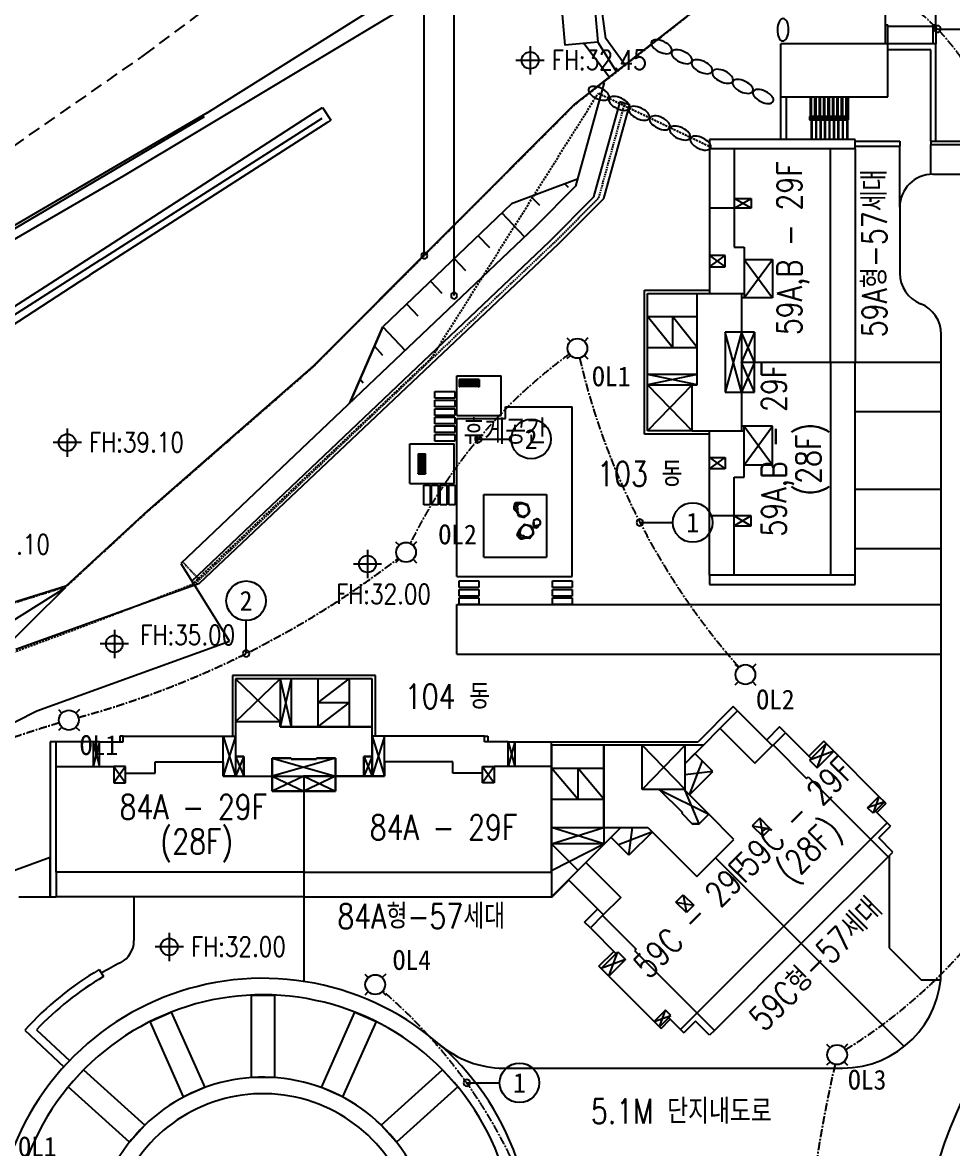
# Model space of a CAD drawing. Header units: millimetres. Extents: x 1145859089 to 1147511753, y -1047484727 to -1047247487.
# Drawn here: x 1146256959 to 1146313392, y -1047353084 to -1047284779 of the extents above; entities that cross this region are included whole.
import ezdxf
from ezdxf.enums import TextEntityAlignment as Align
from ezdxf.xclip import XClip

# ---------------------------------------------------------------- set-up
doc = ezdxf.new("R2010")
doc.units = ezdxf.units.MM
doc.header["$LTSCALE"] = 100
doc.header["$MEASUREMENT"] = 0
doc.header["$XCLIPFRAME"] = 2
for name, pattern in [('CENTERX2', [4, 2.5, -0.5, 0.5, -0.5]), ('단지배치도$0$HID', [2.3, 1.5, -0.8]), ('단지배치도$0$HIDDEN', [9.525, 6.35, -3.175]), ('단지배치도$0$HIDDEN2', [0.1875, 0.125, -0.0625]), ('단지배치도$0$PHANTOM', [2.5, 1.25, -0.25, 0.25, -0.25, 0.25, -0.25])]:
    doc.linetypes.add(name, pattern=pattern)
doc.layers.get('0').update_dxf_attribs({"linetype": 'CONTINUOUS'})
for name, color, linetype in [('01-전등등기구', 2, 'CONTINUOUS'), ('L-지중매입', 3, 'CENTERX2'), ('TEXT', 7, 'CONTINUOUS'), ('TEXT-기호', 2, 'CONTINUOUS'), ('XREF', 135, 'CONTINUOUS'), ('단지배치도$0$S240910', 33, 'CONTINUOUS'), ('단지배치도$0$W240910', 135, 'CONTINUOUS')]:
    doc.layers.add(name, color=color, linetype=linetype)
doc.styles.add('단지배치도$0$WS1', font='romans.shx', dxfattribs={"width": 0.8, "bigfont": 'whgtxt.shx'})
doc.styles.add('돋움체', font='DotumChe.ttf')

# ---------------------------------------------------------------- blocks, each defined once
blk = doc.blocks.new('단지배치도$0$zw$9902')
at = {"layer": '단지배치도$0$W240910', "linetype": '단지배치도$0$PHANTOM'}
for p, q in [((43978, 98986), (21800, 81612)), ((21800, 81612), (5948, 65724)), ((5948, 65724), (738, 61175)), ((738, 61175), (-4115, 56938)), ((-4115, 56938), (-9087, 52353)), ((-9087, 52353), (-12958, 51141))]:
    blk.add_line(p, q, dxfattribs=at)
at = {"layer": '단지배치도$0$W240910', "linetype": '단지배치도$0$HID', "ltscale": 5}
for p, q in [((-4315, 84623), (13350, 97776)), ((-15075, 77120), (-4315, 84623))]:
    blk.add_line(p, q, dxfattribs=at)
at = {"layer": '단지배치도$0$W240910'}
for p, q in [((-514, 81115), (19301, 93556)), ((14476, 70024), (14476, 93396)), ((34455, 91570), (21789, 81645)), ((12664, 72454), (12664, 90410)), ((-5551, 77304), (15324, 89818)), ((23685, 85617), (23095, 90095)), ((40650, 86454), (40650, 87681)), ((21032, 87072), (21198, 85211)), ((23027, 87213), (23190, 85389)), ((43700, 86454), (43700, 87258)), ((40650, 85290), (40650, 86454)), ((40650, 86454), (40800, 86454)), ((40800, 85290), (40800, 86454)), ((43550, 86354), (40800, 86354)), ((43550, 85290), (43550, 86454)), ((43550, 86454), (43700, 86454)), ((43700, 86454), (43700, 85290)), ((23190, 85389), (21198, 85211)), ((23190, 85389), (24330, 83594)), ((24861, 84010), (23685, 85617)), ((19086, 85154), (19086, 83439)), ((23901, 83258), (22353, 85312)), ((40800, 85290, 0), (34300, 85290)), ((34300, 82090, 0), (34300, 85290)), ((43700, 85290), (40800, 85290, 0)), ((40800, 82090, 0), (40800, 85290, 0)), ((43400, 84940), (40800, 84940, 0)), ((43400, 79390), (43400, 84940)), ((43700, 79390), (43700, 85290)), ((19943, 84296), (18228, 84296)), ((23578, 82962), (21845, 76657)), ((34300, 79490, 0), (34300, 82090, 0)), ((34300, 82090, 0), (40800, 82090, 0)), ((34650, 79490, 0), (34650, 82090, 0)), ((36100, 80965, 0), (36100, 82015, 0)), ((36100, 82015, 0), (36150, 82015, 0)), ((36150, 82090, 0), (36150, 80890, 0)), ((36370, 80965, 0), (36370, 82015, 0)), ((36370, 82015, 0), (36420, 82015, 0)), ((36420, 82090, 0), (36420, 80890, 0)), ((36640, 80965, 0), (36640, 82015, 0)), ((36640, 82015, 0), (36690, 82015, 0)), ((36690, 82090, 0), (36690, 80890, 0)), ((36910, 80965, 0), (36910, 82015, 0)), ((36910, 82015, 0), (36960, 82015, 0)), ((36960, 82090, 0), (36960, 80890, 0)), ((37180, 80965, 0), (37180, 82015, 0)), ((37180, 82015, 0), (37230, 82015, 0)), ((37230, 82090, 0), (37230, 80890, 0)), ((37450, 80965, 0), (37450, 82015, 0)), ((37450, 82015, 0), (37500, 82015, 0)), ((37500, 82090, 0), (37500, 80890, 0)), ((37720, 80965, 0), (37720, 82015, 0)), ((37720, 82015, 0), (37770, 82015, 0)), ((37770, 82090, 0), (37770, 80890, 0)), ((37990, 80965, 0), (37990, 82015, 0)), ((37990, 82015, 0), (38040, 82015, 0)), ((38040, 82090, 0), (38040, 80890, 0)), ((38260, 80965, 0), (38260, 82015, 0)), ((38260, 82015, 0), (38310, 82015, 0)), ((38310, 82090, 0), (38310, 80890, 0)), ((38360, 82090, 0), (38360, 80740, 0)), ((38410, 80690, 0), (38410, 82090, 0)), ((21789, 81645), (5942, 65762)), ((6002, 81126), (6489, 81429)), ((6489, 81429), (6991, 80665)), ((22963, 76008), (24548, 81776)), ((23559, 75914), (25140, 81612)), ((24772, 81714), (24531, 81780)), ((-514, 81115), (-33395, 61880)), ((-16195, 71740), (-677, 80888)), ((-6949, 72212), (6464, 80791)), ((-6214, 73228), (6002, 81126)), ((-514, 81115), (-514, 81115)), ((6991, 80665), (6808, 80543)), ((38360, 80890, 0), (36050, 80890, 0)), ((36050, 80890, 0), (36050, 80690, 0)), ((36050, 80690, 0), (38410, 80690, 0)), ((36150, 80965, 0), (36100, 80965, 0)), ((36100, 80840, 0), (38360, 80840, 0)), ((36100, 80740, 0), (36100, 80840, 0)), ((38360, 80740, 0), (36100, 80740, 0)), ((36150, 80810, 0), (36150, 80840, 0)), ((36150, 80810, 0), (38310, 80810, 0)), ((36150, 80810, 0), (36150, 80770, 0)), ((36150, 80740, 0), (36150, 80770, 0)), ((36150, 80770, 0), (38310, 80770, 0)), ((36150, 80690, 0), (36150, 79490, 0)), ((36200, 80615, 0), (36150, 80615, 0)), ((36200, 79565, 0), (36200, 80615, 0)), ((36420, 80965, 0), (36370, 80965, 0)), ((36420, 80810, 0), (36420, 80840, 0)), ((36420, 80740, 0), (36420, 80770, 0)), ((36420, 80690, 0), (36420, 79490, 0)), ((36470, 80615, 0), (36420, 80615, 0)), ((36470, 79565, 0), (36470, 80615, 0)), ((36690, 80965, 0), (36640, 80965, 0)), ((36690, 80810, 0), (36690, 80840, 0)), ((36690, 80740, 0), (36690, 80770, 0)), ((36690, 80690, 0), (36690, 79490, 0)), ((36740, 80615, 0), (36690, 80615, 0)), ((36740, 79565, 0), (36740, 80615, 0)), ((36960, 80965, 0), (36910, 80965, 0)), ((36960, 80810, 0), (36960, 80840, 0)), ((36960, 80740, 0), (36960, 80770, 0)), ((36960, 80690, 0), (36960, 79490, 0)), ((37010, 80615, 0), (36960, 80615, 0)), ((37010, 79565, 0), (37010, 80615, 0)), ((37230, 80965, 0), (37180, 80965, 0)), ((37230, 80810, 0), (37230, 80840, 0)), ((37230, 80740, 0), (37230, 80770, 0)), ((37230, 80690, 0), (37230, 79490, 0)), ((37280, 80615, 0), (37230, 80615, 0)), ((37280, 79565, 0), (37280, 80615, 0)), ((37500, 80965, 0), (37450, 80965, 0)), ((37500, 80810, 0), (37500, 80840, 0)), ((37500, 80740, 0), (37500, 80770, 0)), ((37500, 80690, 0), (37500, 79490, 0)), ((37550, 80615, 0), (37500, 80615, 0)), ((37550, 79565, 0), (37550, 80615, 0)), ((37770, 80965, 0), (37720, 80965, 0)), ((37770, 80810, 0), (37770, 80840, 0)), ((37770, 80740, 0), (37770, 80770, 0)), ((37770, 80690, 0), (37770, 79490, 0)), ((37820, 80615, 0), (37770, 80615, 0)), ((37820, 79565, 0), (37820, 80615, 0)), ((38040, 80965, 0), (37990, 80965, 0)), ((38040, 80810, 0), (38040, 80840, 0)), ((38040, 80740, 0), (38040, 80770, 0)), ((38040, 80690, 0), (38040, 79490, 0)), ((38090, 80615, 0), (38040, 80615, 0)), ((38090, 79565, 0), (38090, 80615, 0)), ((38310, 80965, 0), (38260, 80965, 0)), ((38310, 80740, 0), (38310, 80840, 0)), ((38310, 80690, 0), (38310, 79490, 0)), ((38360, 80615, 0), (38310, 80615, 0)), ((38360, 79565, 0), (38360, 80615, 0)), ((6808, 80543), (-7642, 71256)), ((38810, 79490, 0), (29970, 79490, 0)), ((29970, 79490, 0), (29970, 78920, 0)), ((36150, 79565, 0), (36200, 79565, 0)), ((36420, 79565, 0), (36470, 79565, 0)), ((36690, 79565, 0), (36740, 79565, 0)), ((36960, 79565, 0), (37010, 79565, 0)), ((37230, 79565, 0), (37280, 79565, 0)), ((37500, 79565, 0), (37550, 79565, 0)), ((37770, 79565, 0), (37820, 79565, 0)), ((38040, 79565, 0), (38090, 79565, 0)), ((38310, 79565, 0), (38360, 79565, 0)), ((38807, 79390), (41520, 79390)), ((38810, 78920, 0), (38810, 79490, 0)), ((41520, 79390), (41520, 79091)), ((43400, 79390), (43400, 79190)), ((43400, 79390, 1673713), (51151, 79390, 1673713)), ((38810, 78920, 0), (29970, 78920, 0)), ((29970, 78920, 0), (29970, 72460, 0)), ((31470, 78920, 0), (31470, 75920, 0)), ((37310, 65990, 0), (37310, 78920, 0)), ((38807, 79091), (41520, 79091)), ((38810, 78920, 0), (38810, 65990, 0)), ((41520, 75390, 0), (41520, 79091, 0)), ((43400, 79190, 1673713), (51105, 79190, 1673713)), ((43400, 77390), (43400, 79190, 0)), ((-17338, 70472), (-5551, 77304)), ((43520, 77390, 0), (49040, 77390, 0)), ((21966, 77096), (17949, 75586)), ((21966, 77096), (17949, 75586)), ((21845, 76657), (19394, 74200)), ((21194, 76806), (21394, 76606)), ((19137, 76033), (19660, 75511)), ((20267, 73306), (22963, 76008)), ((20807, 73170), (23559, 75914)), ((31470, 75920, 0), (32500, 75920, 0)), ((31470, 75920, 0), (31470, 75325, 0)), ((31470, 75325, 0), (32500, 75920, 0)), ((32500, 75325, 0), (31470, 75920, 0)), ((32500, 75920, 0), (32500, 75325, 0)), ((17949, 75586), (10152, 68125)), ((17949, 75586), (10152, 68125)), ((32500, 75325, 0), (29970, 75325, 0)), ((31470, 75325, 0), (31470, 72970, 0)), ((41520, 75390, 0), (41520, 71390, 0)), ((18753, 73591), (17377, 75039)), ((19394, 74200), (-2103, 53778)), ((-10046, 70752), (-6220, 73225)), ((-1432, 52692), (20267, 73306)), ((-983, 52572), (20807, 73170)), ((15932, 73656), (16618, 72935)), ((30925, 72460, 0), (29970, 72460, 0)), ((29970, 71770, 0), (30925, 72460, 0)), ((29970, 72460, 0), (30925, 71770, 0)), ((29970, 72460, 0), (29970, 71770, 0)), ((30925, 71770, 0), (30925, 72460, 0)), ((31470, 72970, 0), (32080, 72970, 0)), ((32080, 72970, 0), (32080, 70160, 0)), ((-23116, 61890), (-6954, 72210)), ((14487, 72274), (15170, 71555)), ((29970, 71770, 0), (29970, 70160, 0)), ((29970, 71770, 0), (30925, 71770, 0)), ((32080, 72220, 0), (33790, 72220, 0)), ((32080, 72220, 0), (33790, 69880, 0)), ((32080, 69880, 0), (33790, 72220, 0)), ((33790, 72220, 0), (33790, 69880, 0)), ((-7646, 71253), (-8301, 70832)), ((-23452, 62178), (-10046, 70752)), ((-8301, 70832), (-22912, 61399)), ((13042, 70891), (13723, 70175)), ((26020, 61620, 0), (26020, 70360, 0)), ((26020, 70360, 0), (29970, 70360, 0)), ((26220, 64620, 0), (26220, 70160, 0)), ((26220, 70160, 0), (32080, 70160, 0)), ((29220, 64620, 0), (29220, 70160, 0)), ((31920, 70160, 0), (31920, 61820, 0)), ((33790, 69880, 0), (31920, 69880, 0)), ((32080, 70160, 0), (32080, 69880, 0)), ((11597, 69508), (12275, 68795)), ((26220, 68760, 0), (29220, 68760, 0)), ((27720, 66870, 0), (26220, 68760, 0)), ((27720, 68760, 0), (27720, 66870, 0)), ((29220, 66870, 0), (27720, 68760, 0)), ((10152, 68125), (8142, 63511)), ((8142, 63511), (10152, 68125)), ((10152, 68125), (11503, 66704)), ((32700, 67810, 0), (30930, 67810, 0)), ((30930, 67810, 0), (30930, 64170, 0)), ((31920, 64170, 0), (30930, 67810, 0)), ((31920, 67810, 0), (30930, 64170, 0)), ((32700, 65990, 0), (31920, 67810, 0)), ((32700, 67810, 0), (31920, 65990, 0)), ((32700, 67810, 0), (32700, 65990, 0)), ((44040, 29160, 0), (44040, 67674, 0)), ((9645, 66962), (10139, 66413)), ((26220, 66870, 0), (29220, 66870, 0)), ((5942, 65762), (731, 61215)), ((31920, 65990, 0), (38810, 65990, 0)), ((32700, 65990, 0), (31920, 64170, 0)), ((32700, 64170, 0), (31920, 65990, 0)), ((32700, 64170, 0), (32700, 65990, 0)), ((37310, 65990, 0), (37310, 53060, 0)), ((38807, 65990, 0), (44040, 65990, 0)), ((38810, 53060, 0), (38810, 65990, 0)), ((8768, 64947), (8957, 64737)), ((14640, 62748), (14640, 65148)), ((14640, 65148), (17340, 65148)), ((14781, 64937), (14781, 64488)), ((14781, 64937), (14821, 64937)), ((14821, 64937), (14781, 64937)), ((14781, 64896), (14821, 64896)), ((14821, 64937), (14821, 64488)), ((15957, 64932), (14821, 64932)), ((15957, 64900), (14821, 64900)), ((15957, 64893), (14821, 64893)), ((15957, 64937), (15957, 64488)), ((15997, 64937), (15957, 64937)), ((15997, 64937), (15957, 64937)), ((15997, 64896), (15957, 64896)), ((15997, 64937), (15997, 64488)), ((17340, 62748), (17340, 65148)), ((29220, 65240, 0), (26220, 65240, 0)), ((29220, 64620, 0), (26220, 65240, 0)), ((29220, 65240, 0), (26220, 64620, 0)), ((14781, 64871), (14821, 64871)), ((14781, 64597), (14821, 64597)), ((14781, 64560), (14821, 64560)), ((14781, 64545), (14821, 64545)), ((14781, 64536), (14821, 64536)), ((14781, 64529), (14821, 64529)), ((14781, 64523), (14821, 64523)), ((14781, 64519), (14821, 64519)), ((14781, 64516), (14821, 64516)), ((14781, 64513), (14821, 64513)), ((14781, 64512), (14821, 64512)), ((14821, 64488), (14781, 64488)), ((15957, 64885), (14821, 64885)), ((15957, 64881), (14821, 64881)), ((15957, 64873), (14821, 64873)), ((15957, 64869), (14821, 64869)), ((15957, 64861), (14821, 64861)), ((15957, 64835), (14821, 64835)), ((15957, 64795), (14821, 64795)), ((15957, 64789), (14821, 64789)), ((15957, 64749), (14821, 64749)), ((15957, 64742), (14821, 64742)), ((15957, 64702), (14821, 64702)), ((15957, 64696), (14821, 64696)), ((15957, 64656), (14821, 64656)), ((15957, 64650), (14821, 64650)), ((15957, 64610), (14821, 64610)), ((15957, 64603), (14821, 64603)), ((15957, 64563), (14821, 64563)), ((15957, 64557), (14821, 64557)), ((15957, 64541), (14821, 64541)), ((15957, 64534), (14821, 64534)), ((15957, 64527), (14821, 64527)), ((15957, 64523), (14821, 64523)), ((15957, 64519), (14821, 64519)), ((15957, 64517), (14821, 64517)), ((15369, 64835), (15369, 64861)), ((15369, 64789), (15369, 64795)), ((15369, 64742), (15369, 64749)), ((15369, 64696), (15369, 64702)), ((15369, 64650), (15369, 64656)), ((15369, 64603), (15369, 64610)), ((15369, 64557), (15369, 64563)), ((15389, 64835), (15389, 64861)), ((15389, 64789), (15389, 64795)), ((15389, 64742), (15389, 64749)), ((15389, 64696), (15389, 64702)), ((15389, 64650), (15389, 64656)), ((15389, 64603), (15389, 64610)), ((15389, 64557), (15389, 64563)), ((15409, 64835), (15409, 64861)), ((15409, 64789), (15409, 64795)), ((15409, 64742), (15409, 64749)), ((15409, 64696), (15409, 64702)), ((15409, 64650), (15409, 64656)), ((15409, 64603), (15409, 64610)), ((15409, 64557), (15409, 64563)), ((15997, 64871), (15957, 64871)), ((15997, 64597), (15957, 64597)), ((15997, 64560), (15957, 64560)), ((15997, 64545), (15957, 64545)), ((15997, 64536), (15957, 64536)), ((15997, 64529), (15957, 64529)), ((15997, 64523), (15957, 64523)), ((15997, 64519), (15957, 64519)), ((15997, 64516), (15957, 64516)), ((15997, 64513), (15957, 64513)), ((15997, 64512), (15957, 64512)), ((15957, 64488), (15997, 64488)), ((26220, 61820, 0), (26220, 64620, 0)), ((26220, 64620, 0), (29220, 64620, 0)), ((28920, 64620, 0), (26220, 61820, 0)), ((26220, 64620, 0), (28920, 61820, 0)), ((28920, 61820, 0), (28920, 64620, 0)), ((30930, 64170, 0), (32700, 64170, 0)), ((17586, 63279, 0), (21640, 63279, 0)), ((17586, 62579, 0), (17586, 63279, 0)), ((21640, 52979, 0), (21640, 63279, 0)), ((38807, 62995, 0), (44040, 62995, 0)), ((38807, 62995, 0), (44040, 62995, 0)), ((14640, 62748), (17340, 62748)), ((14640, 52979, 0), (14640, 62579, 0)), ((14640, 62579, 0), (17586, 62579, 0)), ((-8997, 61966), (-8997, 60252)), ((29970, 61620, 0), (26020, 61620, 0)), ((28920, 61820, 0), (26220, 61820, 0)), ((28920, 61820, 0), (32080, 61820, 0)), ((29970, 60210, 0), (29970, 61820, 0)), ((33790, 62100, 0), (31920, 62100, 0)), ((32080, 59760, 0), (33790, 62100, 0)), ((32080, 61820, 0), (32080, 62100, 0)), ((32080, 62100, 0), (33790, 59760, 0)), ((32080, 59010, 0), (32080, 61820, 0)), ((33790, 59760, 0), (33790, 62100, 0)), ((-8140, 61109), (-9855, 61109)), ((731, 61215), (-4121, 56975)), ((11780, 58627, 0), (11780, 61027, 0)), ((11780, 61027, 0), (14480, 61027, 0)), ((14480, 58627, 0), (14480, 61027, 0)), ((12291, 60435, 0), (12740, 60435, 0)), ((12291, 60435, 0), (12291, 60395, 0)), ((12291, 60435, 0), (12291, 60395, 0)), ((12291, 60395, 0), (12740, 60395, 0)), ((12296, 60395, 0), (12296, 59259, 0)), ((12328, 60395, 0), (12328, 59259, 0)), ((12332, 60435, 0), (12332, 60395, 0)), ((12335, 60395, 0), (12335, 59259, 0)), ((12343, 60395, 0), (12343, 59259, 0)), ((12347, 60395, 0), (12347, 59259, 0)), ((12355, 60395, 0), (12355, 59259, 0)), ((12357, 60435, 0), (12357, 60395, 0)), ((12359, 60395, 0), (12359, 59259, 0)), ((12367, 60395, 0), (12367, 59259, 0)), ((12393, 60395, 0), (12393, 59259, 0)), ((12433, 60395, 0), (12433, 59259, 0)), ((12439, 60395, 0), (12439, 59259, 0)), ((12479, 60395, 0), (12479, 59259, 0)), ((12485, 60395, 0), (12485, 59259, 0)), ((12525, 60395, 0), (12525, 59259, 0)), ((12532, 60395, 0), (12532, 59259, 0)), ((12572, 60395, 0), (12572, 59259, 0)), ((12578, 60395, 0), (12578, 59259, 0)), ((12618, 60395, 0), (12618, 59259, 0)), ((12625, 60395, 0), (12625, 59259, 0)), ((12631, 60435, 0), (12631, 60395, 0)), ((12665, 60395, 0), (12665, 59259, 0)), ((12668, 60435, 0), (12668, 60395, 0)), ((12671, 60395, 0), (12671, 59259, 0)), ((12683, 60435, 0), (12683, 60395, 0)), ((12687, 60395, 0), (12687, 59259, 0)), ((12692, 60435, 0), (12692, 60395, 0)), ((12694, 60395, 0), (12694, 59259, 0)), ((12699, 60435, 0), (12699, 60395, 0)), ((12701, 60395, 0), (12701, 59259, 0)), ((12705, 60435, 0), (12705, 60395, 0)), ((12705, 60395, 0), (12705, 59259, 0)), ((12709, 60435, 0), (12709, 60395, 0)), ((12709, 60395, 0), (12709, 59259, 0)), ((12711, 60395, 0), (12711, 59259, 0)), ((12712, 60435, 0), (12712, 60395, 0)), ((12715, 60435, 0), (12715, 60395, 0)), ((12716, 60435, 0), (12716, 60395, 0)), ((12740, 60395, 0), (12740, 60435, 0)), ((29970, 60210, 0), (30925, 60210, 0)), ((29970, 60210, 0), (30925, 59520, 0)), ((29970, 59520, 0), (30925, 60210, 0)), ((29970, 59520, 0), (29970, 60210, 0)), ((30925, 60210, 0), (30925, 59520, 0)), ((12393, 59847, 0), (12367, 59847, 0)), ((12393, 59827, 0), (12367, 59827, 0)), ((12393, 59807, 0), (12367, 59807, 0)), ((12439, 59847, 0), (12433, 59847, 0)), ((12439, 59827, 0), (12433, 59827, 0)), ((12439, 59807, 0), (12433, 59807, 0)), ((12485, 59847, 0), (12479, 59847, 0)), ((12485, 59827, 0), (12479, 59827, 0)), ((12485, 59807, 0), (12479, 59807, 0)), ((12532, 59847, 0), (12525, 59847, 0)), ((12532, 59827, 0), (12525, 59827, 0)), ((12532, 59807, 0), (12525, 59807, 0)), ((12578, 59847, 0), (12572, 59847, 0)), ((12578, 59827, 0), (12572, 59827, 0)), ((12578, 59807, 0), (12572, 59807, 0)), ((12625, 59847, 0), (12618, 59847, 0)), ((12625, 59827, 0), (12618, 59827, 0)), ((12625, 59807, 0), (12618, 59807, 0)), ((12671, 59847, 0), (12665, 59847, 0)), ((12671, 59827, 0), (12665, 59827, 0)), ((12671, 59807, 0), (12665, 59807, 0)), ((29970, 53060, 0), (29970, 59520, 0)), ((30925, 59520, 0), (29970, 59520, 0)), ((32080, 59760, 0), (33790, 59760, 0)), ((12291, 59259, 0), (12740, 59259, 0)), ((12291, 59219, 0), (12291, 59259, 0)), ((12291, 59259, 0), (12291, 59219, 0)), ((12291, 59219, 0), (12740, 59219, 0)), ((12332, 59219, 0), (12332, 59259, 0)), ((12357, 59219, 0), (12357, 59259, 0)), ((12631, 59219, 0), (12631, 59259, 0)), ((12668, 59219, 0), (12668, 59259, 0)), ((12683, 59219, 0), (12683, 59259, 0)), ((12692, 59219, 0), (12692, 59259, 0)), ((12699, 59219, 0), (12699, 59259, 0)), ((12705, 59219, 0), (12705, 59259, 0)), ((12709, 59219, 0), (12709, 59259, 0)), ((12712, 59219, 0), (12712, 59259, 0)), ((12715, 59219, 0), (12715, 59259, 0)), ((12716, 59219, 0), (12716, 59259, 0)), ((12740, 59259, 0), (12740, 59219, 0)), ((31470, 56655, 0), (31470, 59010, 0)), ((31470, 59010, 0), (32080, 59010, 0)), ((11780, 58627, 0), (14480, 58627, 0)), ((38807, 58280, 0), (44040, 58280, 0)), ((16285, 57950, 0), (20085, 57950, 0)), ((16285, 54150, 0), (16285, 57950, 0)), ((18206, 57448, 0), (18138, 57363, 0)), ((18577, 57449, 0), (18206, 57448, 0)), ((18362, 57351, 0), (18206, 57448, 0)), ((18206, 57448, 0), (18286, 57217, 0)), ((18556, 57387, 0), (18362, 57351, 0)), ((18556, 57387, 0), (18577, 57449, 0)), ((18945, 57330, 0), (18556, 57387, 0)), ((18945, 57330, 0), (18577, 57449, 0)), ((18693, 57412, 0), (18971, 57252, 0)), ((20085, 57950, 0), (20085, 54150, 0)), ((-4121, 56975), (-9089, 52388)), ((18138, 57363, 0), (18090, 57217, 0)), ((18286, 57217, 0), (18090, 57217, 0)), ((18090, 57217, 0), (18305, 56958, 0)), ((18090, 57217, 0), (18095, 57117, 0)), ((18095, 57117, 0), (18116, 57040, 0)), ((18305, 56958, 0), (18116, 57040, 0)), ((18116, 57040, 0), (18286, 56882, 0)), ((18362, 57351, 0), (18286, 57217, 0)), ((18286, 57217, 0), (18349, 57051, 0)), ((18286, 56882, 0), (18383, 56639, 0)), ((18349, 57051, 0), (18305, 56958, 0)), ((18305, 56958, 0), (18362, 56836, 0)), ((18362, 56836, 0), (18383, 56639, 0)), ((18640, 56610, 0), (18371, 56746, 0)), ((18882, 56697, 0), (18640, 56610, 0)), ((18721, 56554, 0), (18976, 56745, 0)), ((18776, 56595, 0), (19037, 56848, 0)), ((19056, 56998, 0), (18882, 56697, 0)), ((19006, 57148, 0), (18945, 57330, 0)), ((19037, 56848, 0), (18945, 57330, 0)), ((18976, 56745, 0), (19081, 56923, 0)), ((19081, 56923, 0), (19006, 57148, 0)), ((18383, 56639, 0), (18721, 56554, 0)), ((18383, 56639, 0), (18776, 56595, 0)), ((18731, 56129, 0), (18453, 55860, 0)), ((18731, 56129, 0), (18498, 55812, 0)), ((18541, 55945, 0), (18812, 56116, 0)), ((18920, 56098, 0), (18731, 56129, 0)), ((19200, 55984, 0), (18731, 56129, 0)), ((19155, 56059, 0), (18920, 56098, 0)), ((19077, 56071, 0), (19260, 55777, 0)), ((19262, 55883, 0), (19155, 56059, 0)), ((19299, 56373, 0), (19279, 56169, 0)), ((19279, 56169, 0), (19323, 55976, 0)), ((19314, 56165, 0), (19279, 56169, 0)), ((19285, 56233, 0), (19336, 56396, 0)), ((19539, 56477, 0), (19299, 56373, 0)), ((19386, 56426, 0), (19299, 56373, 0)), ((19299, 56373, 0), (19314, 56165, 0)), ((19314, 56165, 0), (19355, 56068, 0)), ((19355, 56068, 0), (19323, 55976, 0)), ((19323, 55976, 0), (19434, 56044, 0)), ((19355, 56068, 0), (19434, 56044, 0)), ((19494, 56492, 0), (19386, 56426, 0)), ((19434, 56044, 0), (19513, 56096, 0)), ((19434, 56044, 0), (19457, 55942, 0)), ((19457, 55942, 0), (19566, 56084, 0)), ((19459, 56470, 0), (19635, 56414, 0)), ((19599, 56458, 0), (19494, 56492, 0)), ((19513, 56096, 0), (19566, 56084, 0)), ((19700, 56371, 0), (19539, 56477, 0)), ((19566, 56084, 0), (19546, 55977, 0)), ((19546, 55977, 0), (19608, 56083, 0)), ((19566, 56084, 0), (19623, 56128, 0)), ((19728, 56347, 0), (19599, 56458, 0)), ((19608, 56083, 0), (19723, 56162, 0)), ((19623, 56128, 0), (19723, 56162, 0)), ((19635, 56414, 0), (19708, 56299, 0)), ((19708, 56299, 0), (19669, 56143, 0)), ((19723, 56162, 0), (19700, 56371, 0)), ((19723, 56162, 0), (19728, 56347, 0)), ((32500, 56655, 0), (29970, 56655, 0)), ((31470, 56060, 0), (31470, 56655, 0)), ((31470, 56655, 0), (32500, 56060, 0)), ((32500, 56655, 0), (31470, 56060, 0)), ((31470, 53060, 0), (31470, 56060, 0)), ((31470, 56060, 0), (32500, 56060, 0)), ((32500, 56060, 0), (32500, 56655, 0)), ((18453, 55860, 0), (18280, 55532, 0)), ((18439, 55624, 0), (18280, 55532, 0)), ((18280, 55532, 0), (18521, 55494, 0)), ((18280, 55532, 0), (18324, 55432, 0)), ((18324, 55432, 0), (18430, 55321, 0)), ((18521, 55494, 0), (18430, 55321, 0)), ((18430, 55321, 0), (18760, 55390, 0)), ((18498, 55812, 0), (18439, 55624, 0)), ((18439, 55624, 0), (18521, 55494, 0)), ((18498, 55812, 0), (18453, 55860, 0)), ((18521, 55494, 0), (18698, 55472, 0)), ((18760, 55390, 0), (18599, 55262, 0)), ((18599, 55262, 0), (18818, 55337, 0)), ((18698, 55472, 0), (18760, 55390, 0)), ((18760, 55390, 0), (18894, 55383, 0)), ((18818, 55337, 0), (19078, 55308, 0)), ((18894, 55383, 0), (19078, 55308, 0)), ((19224, 55523, 0), (18978, 55349, 0)), ((19078, 55308, 0), (19301, 55636, 0)), ((19078, 55308, 0), (19312, 55567, 0)), ((19301, 55636, 0), (19200, 55984, 0)), ((19260, 55777, 0), (19224, 55523, 0)), ((19312, 55567, 0), (19262, 55883, 0)), ((19323, 55976, 0), (19375, 55950, 0)), ((19375, 55950, 0), (19457, 55942, 0)), ((19457, 55942, 0), (19508, 55956, 0)), ((19508, 55956, 0), (19546, 55977, 0)), ((18430, 55321, 0), (18521, 55278, 0)), ((18521, 55278, 0), (18599, 55262, 0)), ((38807, 54690), (44040, 54690)), ((9220, 54598), (9220, 52884)), ((16285, 54150, 0), (20085, 54150, 0)), ((-2103, 53778), (-1458, 52735)), ((10077, 53741), (8362, 53741)), ((-1458, 52735), (-1297, 52474)), ((14640, 52979, 0), (21640, 52979, 0)), ((38810, 53060, 0), (29970, 53060, 0)), ((29970, 53060, 0), (29970, 52490, 0)), ((38810, 52490, 0), (38810, 53060, 0)), ((-14313, 49051), (-9129, 52302)), ((-9129, 52302), (-13679, 47803)), ((-9089, 52388), (-12969, 51175)), ((-12116, 48567), (-983, 52572)), ((836, 49066), (-1313, 52542)), ((29970, 52490, 0), (38810, 52490, 0)), ((14640, 51280, 0), (44040, 51280, 0)), ((14640, 48280, 0), (14640, 51280, 0)), ((-6142, 49752), (-6142, 48038)), ((-10844, 44832), (836, 49066)), ((-5285, 48895), (-6999, 48895)), ((14640, 48280, 0), (44040, 48280, 0)), ((9700, 46970, 0), (1020, 46970, 0)), ((1020, 46970, 0), (1020, 43290, 0)), ((3920, 46770, 0), (1220, 46770, 0)), ((1220, 46770, 0), (1220, 44170, 0)), ((3920, 44170, 0), (1220, 46770, 0)), ((1220, 44170, 0), (3920, 46770, 0)), ((4580, 46770, 0), (3920, 46770, 0)), ((3920, 46770, 0), (3920, 43870, 0)), ((3920, 46770, 0), (4580, 43870, 0)), ((4580, 46770, 0), (3920, 43870, 0)), ((9500, 46770, 0), (4580, 46770, 0)), ((4580, 46770, 0), (4580, 43870, 0)), ((6210, 46770, 0), (6210, 43870, 0)), ((6210, 45320, 0), (8100, 46770, 0)), ((8100, 46770, 0), (8100, 43870, 0)), ((9500, 43870, 0), (9500, 46770, 0)), ((9700, 43290, 0), (9700, 46970, 0)), ((8100, 45320, 0), (6210, 45320, 0)), ((6210, 43870, 0), (8100, 45320, 0)), ((31410, 45093, 0), (29277, 42960, 0)), ((31671, 44832, 0), (31410, 45093, 0)), ((-32922, 33632), (-10844, 44832)), ((31671, 44832, 0), (28490, 41650, 0)), ((31671, 44832, 0), (33789, 42714, 0)), ((3920, 44170, 0), (1220, 44170, 0)), ((1220, 44170, 0), (1220, 42070, 0)), ((3920, 43870, 0), (3920, 44170, 0)), ((3920, 43870, 0), (4580, 43870, 0)), ((9500, 43870, 0), (3920, 43870, 0)), ((4580, 43870, 0), (9500, 43870, 0)), ((9500, 42070, 0), (9500, 43870, 0)), ((30611, 43771, 0), (32729, 41653, 0)), ((34231, 43856, 1673713), (33439, 43064, 1673713)), ((34581, 43506, 1673713), (34231, 43856, 1673713)), ((-5600, 43290, 0), (-5800, 43290, 0)), ((-5800, 43290, 0), (-5800, 42960, 0)), ((-5600, 42960, 0), (-5600, 43290, 0)), ((-5600, 43290, 0), (460, 43290, 0)), ((1220, 43290, 0), (460, 40870, 0)), ((460, 40870, 0), (460, 43290, 0)), ((460, 43290, 0), (1220, 43290, 0)), ((460, 43290, 0), (1220, 40870, 0)), ((1220, 43290, 0), (460, 40870, 0)), ((1220, 43290, 0), (1220, 40870, 0)), ((10260, 43290, 0), (9500, 43290, 0)), ((9500, 43290, 0), (9500, 40870, 0)), ((10260, 43290, 0), (9500, 40870, 0)), ((9500, 43290, 0), (10260, 40870, 0)), ((10260, 43290, 0), (9500, 43290, 0)), ((9500, 43290, 0), (9500, 40870, 0)), ((10260, 43290, 0), (9500, 40870, 0)), ((9500, 43290, 0), (10260, 40870, 0)), ((10260, 40870, 0), (10260, 43290, 0)), ((10260, 40870, 0), (10260, 43290, 0)), ((16320, 43290, 0), (10260, 43290, 0)), ((16320, 42960, 0), (16320, 43290, 0)), ((16320, 43290, 0), (16520, 43290, 0)), ((16520, 43290, 0), (16520, 42960, 0)), ((33816, 42740, 0), (34581, 43506, 0)), ((34581, 43506, 0), (36147, 41940, 0)), ((-9670, 42960, 0), (-10040, 42960, 0)), ((-10040, 42960, 0), (-10040, 33550, 0)), ((-7435, 42960, 0), (-9670, 42960, 0)), ((-9670, 41460, 0), (-9670, 42960, 0)), ((-7045, 42960, 0), (-7435, 42960, 0)), ((-7435, 42960, 0), (-7435, 41460, 0)), ((-7435, 42960, 0), (-7045, 41460, 0)), ((-7045, 42960, 0), (-7435, 41460, 0)), ((-7045, 42960, 0), (-5600, 42960, 0)), ((-7045, 41460, 0), (-7045, 42960, 0)), ((17765, 42960, 0), (16320, 42960, 0)), ((17765, 41460, 0), (17765, 42960, 0)), ((17765, 42960, 0), (18155, 42960, 0)), ((18155, 42960, 0), (17765, 41460, 0)), ((17765, 42960, 0), (18155, 41460, 0)), ((18155, 42960, 0), (18155, 41460, 0)), ((18155, 42960, 0), (20390, 42960, 0)), ((20390, 41460, 0), (20390, 42960, 0)), ((20390, 41460, 0), (20390, 42960, 0)), ((20390, 42960, 0), (29277, 42960, 0)), ((23560, 42760, 0), (20390, 42760, 0)), ((20390, 42760, 0), (20390, 37760, 0)), ((23560, 37760, 0), (23560, 42760, 0)), ((29600, 42760, 0), (23560, 42760, 0)), ((23560, 42760, 0), (23560, 37760, 0)), ((25890, 40060, 0), (25890, 42760, 0)), ((28490, 42760, 0), (25890, 40060, 0)), ((28490, 40060, 0), (25890, 42760, 0)), ((28490, 40060, 0), (28490, 42760, 0)), ((32729, 41653, 0), (33839, 42763, 0)), ((33839, 42763, 0), (35868, 40734, 0)), ((36911, 42986, 0), (36006, 42081, 0)), ((37053, 42845, 0), (36041, 41833, 0)), ((36505, 41370, 0), (37516, 42381, 0)), ((37053, 42845, 0), (36911, 42986, 0)), ((37516, 42381, 0), (37053, 42845, 0)), ((37516, 42381, 0), (40256, 39641, 0)), ((-3670, 41050, 0), (-3670, 41750, 0)), ((-3670, 41750, 0), (460, 41750, 0)), ((460, 41750, 0), (460, 40870, 0)), ((1720, 42070, 0), (1220, 42070, 0)), ((1220, 42070, 0), (1220, 40870, 0)), ((1220, 42070, 0), (1720, 42070, 0)), ((1720, 42070, 0), (1220, 40870, 0)), ((1220, 42070, 0), (1720, 40870, 0)), ((1720, 40870, 0), (1720, 42070, 0)), ((1720, 42070, 0), (1720, 40870, 0)), ((4590, 41960, 0), (3440, 41960, 0)), ((3440, 41960, 0), (3440, 40870, 0)), ((3440, 40870, 0), (3440, 41960, 0)), ((3440, 41960, 0), (4590, 41960, 0)), ((7280, 41960, 0), (3440, 40870, 0)), ((3440, 41960, 0), (7280, 40870, 0)), ((4590, 41910, 0), (4590, 41960, 0)), ((4590, 41960, 0), (4590, 41910, 0)), ((6130, 41910, 0), (4590, 41910, 0)), ((4590, 41910, 0), (6130, 41910, 0)), ((7280, 41960, 0), (6130, 41960, 0)), ((6130, 41960, 0), (6130, 41910, 0)), ((6130, 41910, 0), (6130, 41960, 0)), ((6130, 41960, 0), (7280, 41960, 0)), ((7280, 40870, 0), (7280, 41960, 0)), ((7280, 41960, 0), (7280, 40870, 0)), ((9500, 42070, 0), (9000, 42070, 0)), ((9000, 42070, 0), (9000, 40870, 0)), ((9000, 40870, 0), (9000, 42070, 0)), ((9000, 42070, 0), (9500, 42070, 0)), ((9000, 42070, 0), (9500, 40870, 0)), ((9500, 42070, 0), (9000, 40870, 0)), ((9500, 40870, 0), (9500, 42070, 0)), ((14390, 41750, 0), (10260, 41750, 0)), ((10260, 41750, 0), (10260, 40870, 0)), ((14390, 41050, 0), (14390, 41750, 0)), ((29091, 42251, 0), (28490, 41650, 0)), ((28758, 39740, 0), (29546, 41795, 0)), ((30179, 41162, 0), (29091, 42251, 0)), ((36041, 41833, 0), (36505, 41370, 0)), ((-9670, 41460, 0), (-6180, 41460, 0)), ((-9670, 35050, 0), (-9670, 41460, 0)), ((-7435, 41460, 0), (-7045, 41460, 0)), ((-5475, 41460, 0), (-6180, 41460, 0)), ((-6180, 41460, 0), (-6180, 40460, 0)), ((-6180, 41460, 0), (-5475, 40460, 0)), ((-5475, 41460, 0), (-6180, 40460, 0)), ((-6180, 41460, 0), (-6180, 40460, 0)), ((-5475, 40460, 0), (-5475, 41460, 0)), ((-5475, 40460, 0), (-5475, 41050, 0)), ((-5475, 41050, 0), (-3670, 41050, 0)), ((16195, 41050, 0), (14390, 41050, 0)), ((16195, 40460, 0), (16195, 41460, 0)), ((16195, 41460, 0), (16900, 41460, 0)), ((16900, 41460, 0), (16195, 40460, 0)), ((16195, 41460, 0), (16900, 40460, 0)), ((16195, 40460, 0), (16195, 41050, 0)), ((16900, 41460, 0), (16900, 40460, 0)), ((20390, 41460, 0), (16900, 41460, 0)), ((16900, 41460, 0), (16900, 40460, 0)), ((18155, 41460, 0), (17765, 41460, 0)), ((20390, 35050, 0), (20390, 41460, 0)), ((20390, 41360, 0), (23560, 41360, 0)), ((21975, 39470, 0), (20390, 41360, 0)), ((21975, 41360, 0), (21975, 39470, 0)), ((23560, 39470, 0), (21975, 41360, 0)), ((30179, 41162, 0), (28490, 40950, 0)), ((28758, 39740, 0), (30179, 41162, 0)), ((-6180, 40460, 0), (-5475, 40460, 0)), ((-6180, 40460, 0), (-5475, 40460, 0)), ((460, 40870, 0), (1220, 40870, 0)), ((1220, 40870, 0), (460, 40870, 0)), ((1220, 40870, 0), (1720, 40870, 0)), ((1220, 40870, 0), (1720, 40870, 0)), ((1720, 40870, 0), (3440, 40870, 0)), ((1720, 40870, 0), (3440, 40870, 0)), ((3440, 40870, 0), (5360, 40870, 0)), ((3440, 40870, 0), (3440, 39960, 0)), ((3440, 39960, 0), (3440, 40870, 0)), ((3440, 40870, 0), (5360, 40870, 0)), ((5360, 40870, 0), (3440, 39960, 0)), ((3440, 40870, 0), (5360, 39960, 0)), ((7280, 40870, 0), (5360, 40870, 0)), ((5360, 40870, 0), (5360, 39960, 0)), ((5360, 40870, 0), (7280, 40870, 0)), ((5360, 40870, 0), (7280, 39960, 0)), ((7280, 40870, 0), (5360, 39960, 0)), ((5360, 40870, 0), (5360, 39960, 0)), ((7280, 39960, 0), (7280, 40870, 0)), ((7280, 40870, 0), (9000, 40870, 0)), ((9000, 40870, 0), (7280, 40870, 0)), ((7280, 40870, 0), (7280, 39960, 0)), ((9000, 40870, 0), (9500, 40870, 0)), ((9500, 40870, 0), (9000, 40870, 0)), ((9500, 40870, 0), (10260, 40870, 0)), ((9500, 40870, 0), (10260, 40870, 0)), ((10260, 40870, 0), (9500, 40870, 0)), ((16900, 40460, 0), (16195, 40460, 0)), ((16900, 40460, 0), (16195, 40460, 0)), ((35868, 40734, 0), (35960, 40826, 0)), ((35960, 40826, 0), (40807, 35979, 0)), ((3440, 39960, 0), (5360, 39960, 0)), ((5360, 39960, 0), (3440, 39960, 0)), ((5360, 39960, 0), (7280, 39960, 0)), ((5360, 39960, 0), (5360, 35050, 0)), ((7280, 39960, 0), (5360, 39960, 0)), ((5360, 39960, 0), (5360, 35050, 0)), ((26925, 40060, 0), (25890, 40060, 0)), ((28490, 40060, 0), (26925, 40060, 0)), ((26925, 40060, 0), (28327, 38659, 0)), ((28327, 38659, 0), (26925, 40060, 0)), ((26925, 40060, 0), (29932, 38567, 0)), ((28490, 40009, 0), (28490, 40060, 0)), ((28490, 40009, 0), (28490, 40060, 0)), ((29932, 38567, 0), (28490, 40009, 0)), ((29352, 37987, 0), (28490, 40009, 0)), ((39570, 38956, 0), (40256, 39641, 0)), ((40256, 39641, 0), (40592, 39306, 0)), ((20390, 39470, 0), (23560, 39470, 0)), ((39906, 38620, 0), (39570, 38956, 0)), ((40592, 39306, 0), (39906, 38620, 0)), ((40680, 39217, 0), (40128, 38666, 0)), ((40592, 39306, 0), (40680, 39217, 0)), ((28327, 38659, 0), (28292, 38623, 0)), ((28292, 38623, 0), (28327, 38659, 0)), ((28292, 38623, 0), (28928, 37987, 0)), ((28928, 37987, 0), (28292, 38623, 0)), ((29352, 37987, 0), (29932, 38567, 0)), ((29932, 38567, 0), (29352, 37987, 0)), ((31459, 37039, 0), (29932, 38567, 0)), ((33019, 38316, 0), (32570, 37867, 0)), ((33655, 37679, 0), (33019, 38316, 0)), ((33019, 38316, 0), (33206, 37230, 0)), ((40040, 38754, 0), (40751, 38043, 0)), ((20390, 37760, 0), (20390, 33550, 0)), ((20390, 33550, 0), (24600, 37760, 0)), ((20390, 37760, 0), (20390, 33550, 0)), ((20390, 37760, 0), (26241, 37760, 0)), ((20390, 37760, 0), (23560, 37760, 0)), ((20390, 36760, 0), (20390, 37760, 0)), ((20390, 36760, 0), (23560, 37760, 0)), ((23560, 36760, 0), (20390, 37760, 0)), ((23560, 37760, 0), (26241, 37760, 0)), ((23560, 37760, 0), (23560, 36760, 0)), ((25088, 36071, 0), (25300, 37760, 0)), ((26241, 37760, 0), (29211, 34791, 0)), ((28928, 37987, 0), (29352, 37987, 0)), ((29352, 37987, 0), (28928, 37987, 0)), ((32570, 37867, 0), (33206, 37230, 0)), ((32570, 37867, 0), (33655, 37679, 0)), ((33206, 37230, 0), (33655, 37679, 0)), ((40751, 38043, 0), (34479, 31771, 0)), ((40242, 37124, 0), (40956, 37838, 0)), ((40751, 38043, 0), (40956, 37838, 0)), ((40956, 37838, 0), (40751, 38043, 0)), ((25088, 36071, 0), (23999, 37159, 0)), ((26510, 37492, 0), (24455, 36704, 0)), ((26510, 37492, 0), (25088, 36071, 0)), ((29211, 34791, 0), (31459, 37039, 0)), ((41097, 36269, 0), (40242, 37124, 0)), ((23560, 36760, 0), (20390, 36760, 0)), ((20390, 36760, 0), (21995, 35155, 0)), ((20390, 35155, 0), (23560, 36760, 0)), ((40807, 35979, 0), (41097, 36269, 0)), ((22479, 35639, 0), (24597, 33521, 0)), ((35539, 30711, 0), (30335, 35915, 0)), ((40807, 35979, 0), (35539, 30711, 0)), ((40878, 36049, 1673713), (40878, 30463, 1673713)), ((-9670, 35050, 0), (-9670, 33550, 0)), ((5360, 35050, 0), (-9670, 35050, 0)), ((5360, 35050, 0), (5360, 33550, 0)), ((5360, 35050, 0), (20390, 35050, 0)), ((20390, 35050, 0), (20390, 33550, 0)), ((20390, 35050, 0), (20390, 33550, 0)), ((20432, 33550, 0), (21440, 34557, 0)), ((21418, 34579, 0), (23536, 32461, 0)), ((-10040, 33550, 0), (-9670, 33550, 0)), ((5360, 33550, 0), (-9670, 33550, 0)), ((-4950, 33550, 0), (-4950, 30898, 0)), ((5360, 33550, 0), (5360, 28420, 0)), ((5360, 33550, 0), (20390, 33550, 0)), ((20390, 33550, 0), (20432, 33550, 0)), ((24597, 33521, 0), (23487, 32411, 0)), ((27934, 33231, 0), (28383, 33680, 0)), ((28383, 33680, 0), (29020, 33044, 0)), ((28383, 33680, 0), (28571, 32595, 0)), ((22394, 32019, 1673713), (23186, 32811, 1673713)), ((28571, 32595, 0), (27934, 33231, 0)), ((27934, 33231, 0), (29020, 33044, 0)), ((29020, 33044, 0), (28571, 32595, 0)), ((23510, 32434, 0), (22744, 31669, 0)), ((23487, 32411, 0), (25516, 30382, 0)), ((22744, 31669, 1673713), (22394, 32019, 1673713)), ((22744, 31669, 0), (24310, 30103, 0)), ((28207, 25499, 0), (34479, 31771, 0)), ((-2810, 31371), (-2810, 29656)), ((-1953, 30514), (-3667, 30514)), ((23264, 29339, 0), (24169, 30244, 0)), ((23405, 29197, 0), (24417, 30209, 0)), ((24417, 30209, 0), (24880, 29745, 0)), ((25516, 30382, 0), (25424, 30290, 0)), ((25424, 30290, 0), (30271, 25443, 0)), ((30271, 25443, 0), (35539, 30711, 0)), ((35539, 30711), (41781, 24469)), ((40878, 30463), (42827, 28515)), ((24880, 29745, 0), (23869, 28734, 0)), ((-7063, 29140), (-6809, 28710)), ((23405, 29197, 0), (23264, 29339, 0)), ((23869, 28734, 0), (23405, 29197, 0)), ((23869, 28734, 0), (26609, 25994, 0)), ((42827, 28515, 0), (44005, 28515, 0)), ((2183, 22585), (2183, 27593)), ((2183, 27593), (3583, 27593)), ((3583, 27593), (3583, 22585)), ((27294, 26680, 0), (26609, 25994, 0)), ((27630, 26344, 0), (27294, 26680, 0)), ((-3973, 25987), (-2695, 26557)), ((-1937, 21412), (-3973, 25987)), ((-2695, 26557), (-658, 21982)), ((6423, 21982), (8460, 26557)), ((9739, 25987), (7702, 21412)), ((8460, 26557), (9739, 25987)), ((26609, 25994, 0), (26944, 25658, 0)), ((26944, 25658, 0), (27630, 26344, 0)), ((27033, 25570, 0), (27584, 26122, 0)), ((27496, 26210, 0), (28207, 25499, 0)), ((29126, 26008, 0), (28412, 25294, 0)), ((29981, 25153, 0), (29126, 26008, 0)), ((-11580, 25464), (-9205, 23247)), ((-10873, 25488), (-8864, 23613)), ((26944, 25658, 0), (27033, 25570, 0)), ((28207, 25499, 0), (28412, 25294, 0)), ((28412, 25294, 0), (28207, 25499, 0)), ((30271, 25443, 0), (29981, 25153, 0)), ((-8944, 22016), (-8007, 23056)), ((-8007, 23056), (-4286, 19706)), ((3583, 22585), (2183, 22585)), ((10051, 19706), (13772, 23056)), ((13772, 23056), (14709, 22016)), ((17489, 23160), (38040, 23160, 0)), ((-5223, 18665), (-8944, 22016)), ((-658, 21982), (-1937, 21412)), ((7702, 21412), (6423, 21982)), ((14709, 22016), (10988, 18665)), ((-4286, 19706), (-5223, 18665)), ((10988, 18665), (10051, 19706))]:
    blk.add_line(p, q, dxfattribs=at)
at = {"layer": '단지배치도$0$W240910', "linetype": '단지배치도$0$HIDDEN2', "ltscale": 10}
for p, q in [((13094, 66228), (23232, 82308)), ((23232, 82308), (29970, 79085)), ((-1444, 52494), (13094, 66228)), ((-8243, 49883), (-1444, 52494)), ((-28455, 42397), (-8243, 49883))]:
    blk.add_line(p, q, dxfattribs=at)
at = {"layer": '단지배치도$0$W240910', "linetype": '단지배치도$0$HIDDEN', "ltscale": 0.15}
for p, q in [((23261, 75961), (24837, 81696)), ((20541, 73234), (23261, 75961)), ((-1302, 52483), (20541, 73234))]:
    blk.add_line(p, q, dxfattribs=at)
at = {"layer": '단지배치도$0$W240910', "ltscale": 5}
for p, q in [((24548, 81776), (25140, 81612)), ((-10040, 35945, 0), (-15557, 33936, 0)), ((-10040, 33550, 0), (-10040, 35945, 0)), ((-11941, 33550, 0), (-10040, 33550, 0))]:
    blk.add_line(p, q, dxfattribs=at)
at = {"layer": '단지배치도$0$W240910', "ltscale": 10}
for p, q in [((13314, 63800, 0), (13314, 64200, 0)), ((13314, 64200, 0), (14514, 64200, 0)), ((14514, 63800, 0), (13314, 63800, 0)), ((13314, 63280, 0), (13314, 63680, 0)), ((13314, 63680, 0), (14514, 63680, 0)), ((14514, 64200, 0), (14514, 63800, 0)), ((14514, 63680, 0), (14514, 63280, 0)), ((14514, 63280, 0), (13314, 63280, 0)), ((13314, 62760, 0), (13314, 63160, 0)), ((13314, 63160, 0), (14514, 63160, 0)), ((14514, 63160, 0), (14514, 62760, 0)), ((14514, 62760, 0), (13314, 62760, 0)), ((13314, 62240, 0), (13314, 62640, 0)), ((13314, 62640, 0), (14514, 62640, 0)), ((14514, 62240, 0), (13314, 62240, 0)), ((14514, 62640, 0), (14514, 62240, 0)), ((13314, 61720, 0), (13314, 62120, 0)), ((13314, 62120, 0), (14514, 62120, 0)), ((14514, 61720, 0), (13314, 61720, 0)), ((13314, 61200, 0), (13314, 61600, 0)), ((13314, 61600, 0), (14514, 61600, 0)), ((14514, 62120, 0), (14514, 61720, 0)), ((14514, 61600, 0), (14514, 61200, 0)), ((14514, 61200, 0), (13314, 61200, 0)), ((12630, 57327, 0), (12630, 58527, 0)), ((12630, 58527, 0), (13030, 58527, 0)), ((13030, 58527, 0), (13030, 57327, 0)), ((13106, 57327, 0), (13106, 58527, 0)), ((13106, 58527, 0), (13506, 58527, 0)), ((13506, 58527, 0), (13506, 57327, 0)), ((13626, 57327, 0), (13626, 58527, 0)), ((13626, 58527, 0), (14026, 58527, 0)), ((14026, 58527, 0), (14026, 57327, 0)), ((14146, 57327, 0), (14146, 58527, 0)), ((14146, 58527, 0), (14546, 58527, 0)), ((14546, 58527, 0), (14546, 57327, 0)), ((13030, 57327, 0), (12630, 57327, 0)), ((13506, 57327, 0), (13106, 57327, 0)), ((14026, 57327, 0), (13626, 57327, 0)), ((14546, 57327, 0), (14146, 57327, 0)), ((14780, 52320, 0), (14780, 52720, 0)), ((14780, 52720, 0), (15980, 52720, 0)), ((15980, 52720, 0), (15980, 52320, 0)), ((20437, 52320, 0), (20437, 52720, 0)), ((20437, 52720, 0), (21637, 52720, 0)), ((21637, 52720, 0), (21637, 52320, 0)), ((15980, 52320, 0), (14780, 52320, 0)), ((14780, 51800, 0), (14780, 52200, 0)), ((14780, 52200, 0), (15980, 52200, 0)), ((15980, 52200, 0), (15980, 51800, 0)), ((21637, 52320, 0), (20437, 52320, 0)), ((20437, 51800, 0), (20437, 52200, 0)), ((20437, 52200, 0), (21637, 52200, 0)), ((21637, 52200, 0), (21637, 51800, 0)), ((15980, 51800, 0), (14780, 51800, 0)), ((14780, 51280, 0), (14780, 51680, 0)), ((14780, 51680, 0), (15980, 51680, 0)), ((15980, 51280, 0), (14780, 51280, 0)), ((15980, 51680, 0), (15980, 51280, 0)), ((21637, 51800, 0), (20437, 51800, 0)), ((20437, 51280, 0), (20437, 51680, 0)), ((20437, 51680, 0), (21637, 51680, 0)), ((21637, 51280, 0), (20437, 51280, 0)), ((21637, 51680, 0), (21637, 51280, 0))]:
    blk.add_line(p, q, dxfattribs=at)
at = {"layer": '단지배치도$0$W240910', "linetype": '단지배치도$0$HIDDEN', "ltscale": 0.1}
blk.add_line((-2004, 53872), (-971, 52784), dxfattribs=at)
at = {"layer": '단지배치도$0$W240910', "ltscale": 3}
for p, q in [((37516, 42381, 0), (36041, 41833, 0)), ((36505, 41370, 0), (37053, 42845, 0)), ((40256, 39641, 0), (39906, 38620, 0)), ((40592, 39306, 0), (39570, 38956, 0)), ((23869, 28734, 0), (24417, 30209, 0)), ((24880, 29745, 0), (23405, 29197, 0)), ((26944, 25658, 0), (27294, 26680, 0)), ((26609, 25994, 0), (27630, 26344, 0))]:
    blk.add_line(p, q, dxfattribs=at)
at = {"layer": '단지배치도$0$W240910'}
for centre in [(19086, 84296), (-8997, 61109), (9220, 53741), (-6142, 48895), (-2810, 30514)]:
    blk.add_circle(centre, 514, dxfattribs=at)
for centre, radius, start, end in [((43520, 75390, 0), 2000, 90, 180), ((12664, 72454), 188, 0, 180), ((12664, 72454), 188, 180, 0), ((43520, 71390, 0), 2000, 180, 248.28438), ((14476, 70024), 188, 0, 180), ((14476, 70024), 188, 180, 0), ((42040, 67674, 0), 2000, 0, 68.28438), ((-6450, 30898, 0), 1500, 296.65908, 0), ((2883, 12309, 0), 19300, 116.65908, 120.5796), ((2883, 12309), 19550, 120.5796, 137.71184), ((2883, 12309), 19050, 120.5796, 136.22721), ((38040, 29160, 0), 6000, 270, 0), ((68781, 10060, 0), 26000, 133.0265, 206.53722), ((2883, 12309), 16300, 17.32279, 202.20172), ((2883, 12309), 15300, 15.07901, 203.73868), ((17489, 29160), 6000, 229.08127, 270), ((2883, 12309), 10300, 300.05634, 216.72581), ((2883, 12309), 9300, 298.44303, 221.47443)]:
    blk.add_arc(centre, radius, start, end, dxfattribs=at)
at = {"layer": '단지배치도$0$W240910', "extrusion": (0, 0, -1)}
for centre, major_axis in [((34431, 86153, 0), (-12, -680)), ((27064, 85124, 0), (613, -294)), ((27064, 85124, 0), (613, -294)), ((28298, 84515, 0), (613, -294)), ((28298, 84515, 0), (613, -294)), ((29517, 83911, 0), (613, -294)), ((29517, 83911, 0), (613, -294)), ((30770, 83331, 0), (613, -294)), ((30770, 83331, 0), (613, -294)), ((23257, 82295, 0), (613, -294)), ((23257, 82295, 0), (613, -294)), ((31993, 82714, 0), (613, -294)), ((24490, 81687, 0), (613, -294)), ((24490, 81687, 0), (613, -294)), ((33233, 82103, 0), (613, -294)), ((25710, 81083, 0), (613, -294)), ((25710, 81083, 0), (613, -294)), ((26963, 80503, 0), (613, -294)), ((26963, 80503, 0), (613, -294)), ((28185, 79886, 0), (613, -294)), ((28185, 79886, 0), (613, -294)), ((29426, 79275, 0), (613, -294)), ((29426, 79275, 0), (613, -294))]:
    blk.add_ellipse(centre, major_axis=major_axis, ratio=0.5, dxfattribs=at)
at = {"layer": '단지배치도$0$S240910', "style": '단지배치도$0$WS1', "width": 0.8}
for s, height, p in [('FH:32.45', 1200, (20403, 83714)), ('휴게공간', 1500, (15040, 61017)), ('FH:39.10', 1200, (-7680, 60527)), ('103 동', 1500, (23156, 58461)), ('FH:41.10', 1200, (-15815, 54335)), ('FH:32.00', 1200, (7313, 51317)), ('FH:35.00', 1200, (-4568, 48835)), ('104 동', 1500, (11480, 44960)), ('84A - 29F', 1500, (-5830, 38253, 0)), ('84A - 29F', 1500, (9358, 37016, 0)), ('(28F)', 1500, (-3352, 36159, 0)), ('FH:32.00', 1200, (-1492, 29931)), ('5.1M 단지내도로', 1500, (22776, 19795))]:
    blk.add_text(s, height=height, dxfattribs=at).set_placement(p)
for s, rotation, p in [('59A,B - 29F', 90, (35573, 67622, 0)), ('59A형-57세대', 90, (40732, 67492, 0)), ('59A,B - 29F', 90, (34635, 55405, 0)), ('(28F)', 90, (36729, 57883, 0)), ('59C - 29F', 45, (32456, 34678, 0)), ('(28F)', 45, (34942, 34315, 0)), ('59C - 29F', 45, (26288, 28510, 0)), ('59C형-57세대', 45, (33291, 25319, 0)), ('84A형-57세대', 0, (7387, 31621, 0))]:
    blk.add_text(s, height=1500, rotation=rotation, dxfattribs=at).set_placement(p)
blk = doc.blocks.new('단지배치도')
blk.add_blockref('단지배치도$0$zw$9902', (141034, 142437))
blk = doc.blocks.new('L옥외보안등')
at = {"layer": '01-전등등기구', "linetype": 'Continuous', "ltscale": 2}
for p, q in [((0, 3.18), (0.53, 2.65)), ((3.18, 3.18), (2.65, 2.65)), ((0.53, 0.53), (0, 0)), ((2.65, 0.53), (3.18, 0))]:
    blk.add_line(p, q, dxfattribs=at)
at = {"layer": '01-전등등기구'}
blk.add_circle((1.59, 1.59), 1.5, dxfattribs=at)
blk = doc.blocks.new('A$C742764A1')
at = {"layer": 'TEXT-기호', "color": 6}
blk.add_line((0.5, 0.5), (0.5, 5.5), dxfattribs=at)
blk.add_circle((0.5, 0.5), 0.5, dxfattribs=at)
blk.add_circle((0.5, 0.5), 0.5, dxfattribs=at)

msp = doc.modelspace()

# ---------------------------------------------------------------- linework, layer by layer
at = {"layer": 'L-지중매입', "ltscale": 2}
for centre, radius, start, end in [((1146302409.467379, -1047294970.571751, 1673713.366374), 14047.030813, 15.4465065686, 72.9999406097), ((1146308507.590658, -1047330138.651426), 31216.314663, 126.0338452076, 153.832117971), ((1146332650.663003, -1047295417.714858), 42998.379262, 193.0571261831, 221.4587098844), ((1146245649.33818, -1047273029.194401), 55872.260963, 285.2523544998, 307.6244142983), ((1146278935.474289, -1047393804.775684), 69404.432272, 106.524231292, 125.53396360094), ((1146290117.530392, -1047319879.906724), 31969.860522, 301.6760833769, 344.6846961288), ((1146258506.363775, -1047367208.01806), 31197.717795, 21.5739039706, 49.3708642503), ((1146382713.714544, -1047365681.640166, 0), 78468.108203, 166.965444129, 184.57230909053)]:
    msp.add_arc(centre, radius, start, end, dxfattribs=at)
at = {"layer": 'TEXT-기호', "color": 6}
for centre in [(1146287817.993036, -1047310045.233932), (1146297627.087924, -1047315110.833638), (1146270525.632518, -1047319857.981366), (1146287113.63901, -1047349103.655029)]:
    msp.add_circle(centre, 1200, dxfattribs=at)

# ---------------------------------------------------------------- block references
at = {"layer": '01-전등등기구', "linetype": 'Continuous', "ltscale": 2, "xscale": 400.0000000000001, "yscale": 400.0000000000001, "zscale": 400.0000000000001}
for p in [(1146289996.415239, -1047305182.970857), (1146279595.296981, -1047317549.136546), (1146300190.323634, -1047324968.949262), (1146259134.985959, -1047327734.830517), (1146277725.997923, -1047343780.812697), (1146305755.919401, -1047348033.530561)]:
    msp.add_blockref('L옥외보안등', p, dxfattribs=at)
at = {"layer": 'TEXT-기호', "linetype": 'Continuous', "ltscale": 2, "xscale": -400, "yscale": 400, "zscale": 400}
for p, rotation in [((1146312275.960322, -1047285373.397859, 1673713.366374), 269.9999999999948), ((1146284417.990829, -1047310245.240759), 269.9999999999948), ((1146294227.085717, -1047315310.840465), 269.9999999999948), ((1146270725.639345, -1047323257.983573), 359.9999999999949), ((1146283713.636803, -1047349303.661856), 269.9999999999948)]:
    msp.add_blockref('A$C742764A1', p, dxfattribs=dict(at, rotation=rotation))
at = {"layer": 'XREF'}
ref = msp.add_blockref('단지배치도', (1146127639.433662, -1047513806.462535), dxfattribs=at)
XClip(ref).set_block_clipping_path([(72982.4064819524, 34919.7593965302), (360382.4067475507, 255319.7593436702)])

# ---------------------------------------------------------------- texts
at = {"layer": 'TEXT', "style": '돋움체'}
for s, p in [('OL1', (1146291521.061587, -1047306245.002796)), ('OL2', (1146282200.416418, -1047315832.809114)), ('OL2', (1146301487.175026, -1047325848.853024)), ('OL1', (1146260431.837351, -1047328614.734278)), ('OL4', (1146279422.631292, -1047341650.593335)), ('OL3', (1146307052.770793, -1047348913.434322)), ('OL1', (1146256701.426796, -1047352972.721429, 0))]:
    msp.add_text(s, height=1200, dxfattribs=at).set_placement(p, align=Align.MIDDLE_LEFT)
at = {"layer": 'TEXT-기호', "color": 6, "style": '돋움체'}
for s, p in [('2', (1146287817.993036, -1047310045.233932)), ('1', (1146297627.087924, -1047315110.833638)), ('2', (1146270525.632518, -1047319857.981366)), ('1', (1146287113.63901, -1047349103.655029))]:
    msp.add_text(s, height=1200, dxfattribs=at).set_placement(p, align=Align.MIDDLE)

doc.saveas('drawing.dxf')
